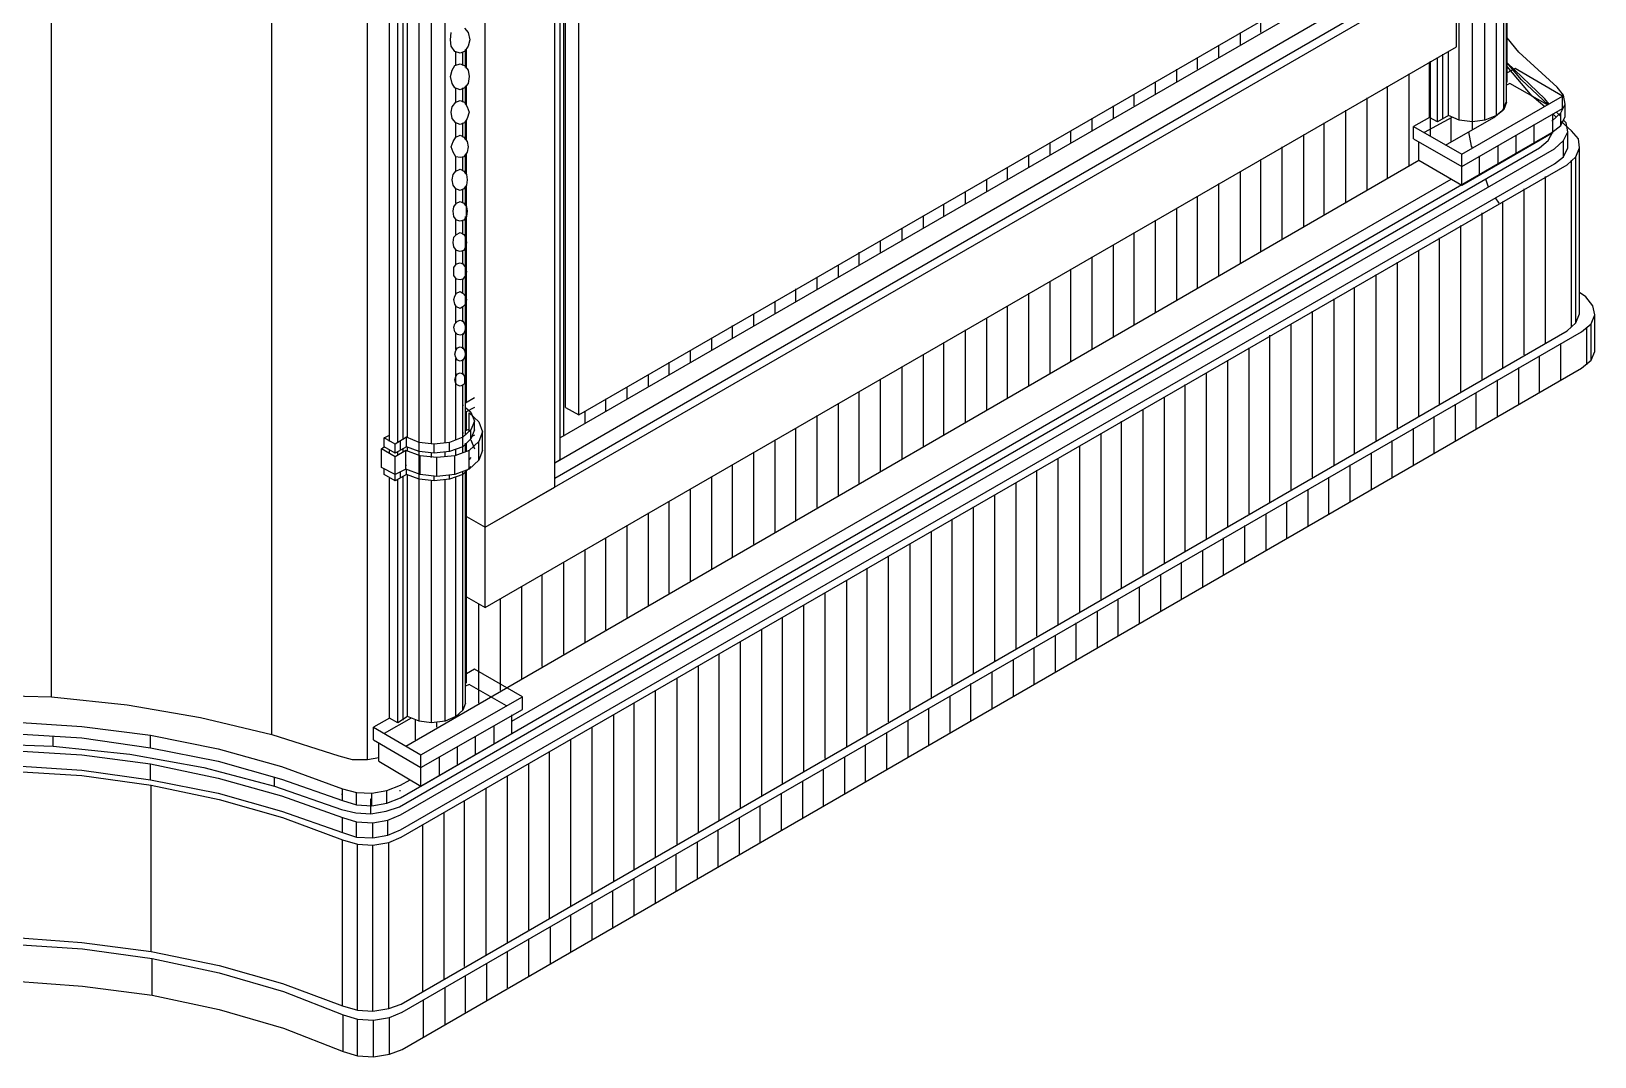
# Model space of a CAD drawing. Header units: inches. Extents: x 0.3 to 16.2, y 0.3 to 11.4.
# Drawn here: x 13.158 to 13.848, y 7.559 to 8.011 of the extents above; entities that cross this region are included whole.
import ezdxf

# ---------------------------------------------------------------- set-up
doc = ezdxf.new("R2010")
doc.units = ezdxf.units.IN
doc.header["$LTSCALE"] = 0.009843
doc.header["$MEASUREMENT"] = 0
doc.layers.add('GEOMETRY', color=7, linetype='Continuous')

msp = doc.modelspace()

# ---------------------------------------------------------------- linework, layer by layer
at = {"layer": 'GEOMETRY'}
for p, q in [((13.7878, 7.97205), (13.7878, 8.53189)), ((13.16693, 7.71772), (13.16693, 8.45079)), ((13.26417, 7.70118), (13.26417, 8.43189)), ((13.3063, 7.69016), (13.3063, 8.42008)), ((13.38898, 7.81024), (13.38898, 8.36417)), ((13.39134, 7.82244), (13.39134, 8.3626)), ((13.39291, 7.83268), (13.39291, 8.36378)), ((13.3937, 7.84528), (13.3937, 8.36142)), ((13.39961, 7.84213), (13.39961, 8.35787)), ((13.35827, 7.79252), (13.35827, 8.28268)), ((13.32913, 7.70709), (13.32913, 8.26693)), ((13.31614, 7.83031), (13.31614, 8.24882)), ((13.31969, 7.82992), (13.31969, 8.24803)), ((13.32205, 7.8311), (13.32205, 8.24921)), ((13.32402, 7.83189), (13.32402, 8.25)), ((13.33465, 7.82953), (13.33465, 8.24764)), ((13.34055, 7.82992), (13.34055, 8.24803)), ((13.80748, 7.97677), (13.80748, 8.08228)), ((13.80866, 7.98031), (13.80866, 8.08228)), ((13.80866, 7.97992), (13.80866, 8.08228)), ((13.80906, 7.98898), (13.80906, 8.08228)), ((13.7937, 7.97126), (13.7937, 8.07795)), ((13.7937, 7.96772), (13.7937, 8.07795)), ((13.79921, 7.97205), (13.79921, 8.07835)), ((13.80433, 7.97402), (13.80433, 8.07953)), ((13.80433, 7.98622), (13.80433, 8.07953)), ((13.35827, 7.79252), (13.78661, 8.03976)), ((13.35827, 7.79252), (13.78661, 8.03976)), ((13.39961, 7.84213), (13.73386, 8.03504)), ((13.78661, 8.00433), (13.78661, 8.03976)), ((13.38898, 7.82087), (13.75236, 8.0311)), ((13.38898, 7.82087), (13.75236, 8.0311)), ((13.73858, 8.03228), (13.39134, 7.83189)), ((13.38898, 7.81417), (13.75236, 8.02402)), ((13.70039, 8.01063), (13.70039, 8.01575)), ((13.34291, 8.00748), (13.34331, 8.01063)), ((13.34331, 8.00472), (13.34291, 8.00748)), ((13.34921, 8.0126), (13.35079, 8.01063)), ((13.35079, 8.01063), (13.35157, 8.00748)), ((13.35157, 8.00748), (13.35079, 8.00472)), ((13.69134, 8.00512), (13.69134, 8.01063)), ((13.81417, 8.00197), (13.80906, 8.00827)), ((13.34488, 8.00236), (13.34331, 8.00472)), ((13.34724, 8.00157), (13.34488, 8.00236)), ((13.34528, 7.99606), (13.34528, 8.00236)), ((13.34528, 7.99606), (13.34528, 8.00236)), ((13.34921, 8.00236), (13.34724, 8.00157)), ((13.34843, 7.99606), (13.34843, 8.00197)), ((13.35079, 8.00472), (13.34921, 8.00236)), ((13.34961, 7.99528), (13.34961, 8.00315)), ((13.35, 7.99488), (13.35, 8.00354)), ((13.35827, 7.75709), (13.78661, 8.00433)), ((13.67244, 7.99449), (13.67244, 7.99961)), ((13.68189, 7.99961), (13.68189, 8.00512)), ((13.77835, 7.97126), (13.77835, 7.99961)), ((13.78071, 7.97244), (13.78071, 8.00118)), ((13.78307, 7.97402), (13.78307, 8.00236)), ((13.8311, 7.98661), (13.81417, 8.00197)), ((13.34291, 7.99134), (13.3437, 7.99409)), ((13.3437, 7.99409), (13.34488, 7.99606)), ((13.34488, 7.99606), (13.34724, 7.99685)), ((13.34724, 7.99685), (13.34921, 7.99606)), ((13.34921, 7.99606), (13.35079, 7.99409)), ((13.35079, 7.99409), (13.35118, 7.99134)), ((13.66339, 7.98898), (13.66339, 7.99449)), ((13.76575, 7.95157), (13.76575, 7.99252)), ((13.7748, 7.97323), (13.7748, 7.99764)), ((13.7752, 7.96496), (13.7752, 7.99803)), ((13.82559, 7.9815), (13.80906, 7.99724)), ((13.81535, 7.98976), (13.80906, 7.99724)), ((13.82008, 7.98268), (13.80906, 7.99567)), ((13.8126, 7.99488), (13.80906, 7.99291)), ((13.83346, 7.98268), (13.8126, 7.99488)), ((13.3437, 7.98819), (13.34291, 7.99134)), ((13.34488, 7.98622), (13.3437, 7.98819)), ((13.34724, 7.98543), (13.34488, 7.98622)), ((13.34528, 7.97992), (13.34528, 7.98622)), ((13.34528, 7.97992), (13.34528, 7.98622)), ((13.34921, 7.98622), (13.34724, 7.98543)), ((13.34843, 7.97992), (13.34843, 7.98622)), ((13.35079, 7.98819), (13.34921, 7.98622)), ((13.34961, 7.97913), (13.34961, 7.98701)), ((13.35, 7.97874), (13.35, 7.9874)), ((13.35118, 7.99134), (13.35079, 7.98819)), ((13.65394, 7.98346), (13.65394, 7.98898)), ((13.7563, 7.94646), (13.7563, 7.98701)), ((13.80906, 7.98898), (13.80866, 7.98858)), ((13.81024, 7.98819), (13.80866, 7.9874)), ((13.82677, 7.97874), (13.81024, 7.98819)), ((13.82717, 7.97874), (13.81535, 7.98976)), ((13.83386, 7.98307), (13.8311, 7.98661)), ((13.3437, 7.97795), (13.34528, 7.97992)), ((13.34528, 7.97992), (13.34724, 7.98071)), ((13.34724, 7.98071), (13.34921, 7.97992)), ((13.34921, 7.97992), (13.35039, 7.97795)), ((13.63543, 7.97283), (13.63543, 7.97835)), ((13.64449, 7.97835), (13.64449, 7.98346)), ((13.74724, 7.94094), (13.74724, 7.98189)), ((13.78898, 7.95709), (13.83346, 7.98268)), ((13.78898, 7.95709), (13.83346, 7.98268)), ((13.80709, 7.97638), (13.80866, 7.98031)), ((13.80866, 7.97992), (13.80748, 7.97677)), ((13.82559, 7.97795), (13.82008, 7.98268)), ((13.82756, 7.97913), (13.82559, 7.9815)), ((13.83268, 7.9752), (13.83465, 7.97913)), ((13.83268, 7.9752), (13.83465, 7.97913)), ((13.83346, 7.97717), (13.83346, 7.98268)), ((13.83465, 7.97913), (13.83386, 7.98307)), ((13.83465, 7.97362), (13.83465, 7.97913)), ((13.34331, 7.97559), (13.3437, 7.97795)), ((13.3437, 7.97283), (13.34331, 7.97559)), ((13.34528, 7.97087), (13.3437, 7.97283)), ((13.35039, 7.97283), (13.34921, 7.97087)), ((13.34961, 7.96339), (13.34961, 7.97165)), ((13.35, 7.96299), (13.35, 7.97205)), ((13.35039, 7.97795), (13.35118, 7.97559)), ((13.35118, 7.97559), (13.35039, 7.97283)), ((13.62598, 7.96732), (13.62598, 7.97283)), ((13.7378, 7.93543), (13.7378, 7.97638)), ((13.7748, 7.97323), (13.76772, 7.96929)), ((13.78465, 7.97323), (13.77244, 7.96654)), ((13.77835, 7.97126), (13.7748, 7.97323)), ((13.78307, 7.97402), (13.77835, 7.97126)), ((13.78189, 7.96102), (13.80315, 7.97323)), ((13.7878, 7.97205), (13.78307, 7.97402)), ((13.78425, 7.9626), (13.78425, 7.97323)), ((13.7937, 7.97126), (13.7878, 7.97205)), ((13.78898, 7.95157), (13.83346, 7.97717)), ((13.79921, 7.97205), (13.7937, 7.97126)), ((13.80433, 7.97402), (13.79921, 7.97205)), ((13.80315, 7.97323), (13.80709, 7.97638)), ((13.80748, 7.97677), (13.80433, 7.97402)), ((13.82874, 7.97165), (13.83268, 7.9752)), ((13.82874, 7.97165), (13.83268, 7.9752)), ((13.82913, 7.97362), (13.82913, 7.9748)), ((13.83071, 7.97323), (13.82913, 7.9748)), ((13.82913, 7.96654), (13.82913, 7.9748)), ((13.82913, 7.97323), (13.82913, 7.97362)), ((13.82913, 7.97323), (13.82913, 7.97362)), ((13.82913, 7.96693), (13.82913, 7.97362)), ((13.83189, 7.97441), (13.83071, 7.97559)), ((13.83268, 7.97362), (13.83189, 7.97441)), ((13.83268, 7.96969), (13.83268, 7.9752)), ((13.83268, 7.96969), (13.83465, 7.97362)), ((13.8374, 7.96732), (13.83268, 7.97165)), ((13.83504, 7.97087), (13.83386, 7.97205)), ((13.32087, 7.67323), (13.82874, 7.96654)), ((13.34409, 7.9626), (13.34528, 7.96457)), ((13.34724, 7.97008), (13.34528, 7.97087)), ((13.34528, 7.96457), (13.34528, 7.97087)), ((13.34528, 7.96457), (13.34528, 7.97087)), ((13.34528, 7.96457), (13.34724, 7.96535)), ((13.34921, 7.97087), (13.34724, 7.97008)), ((13.34724, 7.96535), (13.34882, 7.96457)), ((13.34843, 7.96457), (13.34843, 7.97087)), ((13.34882, 7.96457), (13.35039, 7.9626)), ((13.61654, 7.9622), (13.61654, 7.96732)), ((13.71929, 7.9248), (13.71929, 7.96575)), ((13.72835, 7.93031), (13.72835, 7.97087)), ((13.76772, 7.96929), (13.78898, 7.95709)), ((13.76772, 7.96929), (13.78898, 7.95709)), ((13.76772, 7.96378), (13.76772, 7.96929)), ((13.78898, 7.94331), (13.82913, 7.96654)), ((13.79331, 7.96063), (13.79213, 7.96693)), ((13.81299, 7.95709), (13.81299, 7.96535)), ((13.82087, 7.96181), (13.82087, 7.97008)), ((13.82717, 7.96299), (13.82913, 7.96693)), ((13.82874, 7.96654), (13.83268, 7.96969)), ((13.83386, 7.96299), (13.83583, 7.96693)), ((13.83386, 7.96299), (13.83583, 7.96693)), ((13.83583, 7.96693), (13.83504, 7.97087)), ((13.83583, 7.95984), (13.83583, 7.96693)), ((13.84055, 7.96378), (13.8374, 7.96732)), ((13.32047, 7.66929), (13.82323, 7.95984)), ((13.32087, 7.66575), (13.82992, 7.95945)), ((13.32087, 7.66575), (13.82992, 7.95945)), ((13.34331, 7.96024), (13.34409, 7.9626)), ((13.34409, 7.95787), (13.34331, 7.96024)), ((13.34528, 7.95591), (13.34409, 7.95787)), ((13.35039, 7.95787), (13.34882, 7.95591)), ((13.35039, 7.9626), (13.35079, 7.96024)), ((13.35079, 7.96024), (13.35039, 7.95787)), ((13.60748, 7.95669), (13.60748, 7.9622)), ((13.70984, 7.91929), (13.70984, 7.96024)), ((13.76772, 7.96378), (13.78898, 7.95157)), ((13.77008, 7.95433), (13.77008, 7.9626)), ((13.7937, 7.95984), (13.79331, 7.96063)), ((13.80512, 7.95276), (13.80512, 7.96063)), ((13.82323, 7.95984), (13.82717, 7.96299)), ((13.82992, 7.95945), (13.83386, 7.96299)), ((13.82992, 7.95945), (13.83386, 7.96299)), ((13.83386, 7.95591), (13.83386, 7.96299)), ((13.83386, 7.95591), (13.83583, 7.95984)), ((13.83937, 7.95591), (13.84094, 7.95984)), ((13.83937, 7.95591), (13.84094, 7.95984)), ((13.84094, 7.95984), (13.84055, 7.96378)), ((13.84094, 7.88661), (13.84094, 7.95984)), ((13.32087, 7.65906), (13.82992, 7.95276)), ((13.32126, 7.65591), (13.83543, 7.95236)), ((13.32126, 7.65591), (13.83543, 7.95236)), ((13.32323, 7.69606), (13.77008, 7.95433)), ((13.34724, 7.95551), (13.34528, 7.95591)), ((13.34528, 7.94961), (13.34528, 7.95591)), ((13.34528, 7.94961), (13.34528, 7.95591)), ((13.34882, 7.95591), (13.34724, 7.95551)), ((13.34843, 7.95), (13.34843, 7.95591)), ((13.34961, 7.94843), (13.34961, 7.95709)), ((13.35, 7.94803), (13.35, 7.95748)), ((13.58858, 7.94567), (13.58858, 7.95118)), ((13.59803, 7.95118), (13.59803, 7.95669)), ((13.70039, 7.91417), (13.70039, 7.95472)), ((13.77008, 7.95433), (13.78898, 7.94331)), ((13.78898, 7.95157), (13.78898, 7.95709)), ((13.78898, 7.94331), (13.78898, 7.95433)), ((13.79685, 7.94803), (13.79685, 7.9563)), ((13.82992, 7.95276), (13.83386, 7.95591)), ((13.83543, 7.95236), (13.83937, 7.95591)), ((13.83543, 7.95236), (13.83937, 7.95591)), ((13.8374, 7.88071), (13.8374, 7.95433)), ((13.83937, 7.88268), (13.83937, 7.95591)), ((13.3437, 7.94567), (13.34409, 7.94803)), ((13.34409, 7.94331), (13.3437, 7.94567)), ((13.34409, 7.94803), (13.34528, 7.94961)), ((13.34528, 7.94961), (13.34724, 7.95039)), ((13.34724, 7.95039), (13.34882, 7.94961)), ((13.34882, 7.94961), (13.35, 7.94803)), ((13.35, 7.94803), (13.35039, 7.94567)), ((13.35039, 7.94567), (13.35, 7.94331)), ((13.37008, 7.70709), (13.78425, 7.94606)), ((13.37008, 7.70709), (13.78425, 7.94606)), ((13.57953, 7.94055), (13.57953, 7.94606)), ((13.68189, 7.90315), (13.68189, 7.94409)), ((13.69134, 7.90866), (13.69134, 7.94921)), ((13.80079, 7.94252), (13.79961, 7.94606)), ((13.82598, 7.87362), (13.82598, 7.94724)), ((13.34528, 7.94173), (13.34409, 7.94331)), ((13.34724, 7.94094), (13.34528, 7.94173)), ((13.34528, 7.93543), (13.34528, 7.94173)), ((13.34528, 7.93543), (13.34528, 7.94173)), ((13.34882, 7.94173), (13.34724, 7.94094)), ((13.34843, 7.93543), (13.34843, 7.94173)), ((13.35, 7.94331), (13.34882, 7.94173)), ((13.34961, 7.93425), (13.34961, 7.94291)), ((13.35, 7.84764), (13.35, 7.94331)), ((13.57008, 7.93504), (13.57008, 7.94055)), ((13.67244, 7.89803), (13.67244, 7.93858)), ((13.80551, 7.93543), (13.80394, 7.9378)), ((13.81654, 7.8685), (13.81654, 7.94173)), ((13.34409, 7.93189), (13.34449, 7.93386)), ((13.34449, 7.92953), (13.34409, 7.93189)), ((13.34449, 7.93386), (13.34567, 7.93543)), ((13.34567, 7.93543), (13.34724, 7.93622)), ((13.34724, 7.93622), (13.34882, 7.93543)), ((13.34882, 7.93543), (13.35, 7.93386)), ((13.35, 7.93386), (13.35039, 7.93189)), ((13.35039, 7.93189), (13.35, 7.92953)), ((13.56063, 7.92953), (13.56063, 7.93504)), ((13.66339, 7.89252), (13.66339, 7.93307)), ((13.79803, 7.85748), (13.79803, 7.9311)), ((13.80709, 7.86299), (13.80709, 7.93622)), ((13.34567, 7.92795), (13.34449, 7.92953)), ((13.34528, 7.92165), (13.34528, 7.92835)), ((13.34528, 7.92165), (13.34528, 7.92835)), ((13.34724, 7.92756), (13.34567, 7.92795)), ((13.34882, 7.92795), (13.34724, 7.92756)), ((13.34843, 7.92165), (13.34843, 7.92795)), ((13.35, 7.92953), (13.34882, 7.92795)), ((13.34961, 7.83346), (13.34961, 7.92953)), ((13.54213, 7.9189), (13.54213, 7.92441)), ((13.55157, 7.92441), (13.55157, 7.92992)), ((13.65394, 7.88701), (13.65394, 7.92795)), ((13.78858, 7.85236), (13.78858, 7.92559)), ((13.34409, 7.91811), (13.34449, 7.92047)), ((13.34449, 7.91614), (13.34409, 7.91811)), ((13.34449, 7.92047), (13.34567, 7.92165)), ((13.34567, 7.92165), (13.34724, 7.92244)), ((13.34724, 7.92244), (13.34882, 7.92165)), ((13.34882, 7.92165), (13.34961, 7.92047)), ((13.34961, 7.92047), (13.35, 7.91811)), ((13.35, 7.91811), (13.34961, 7.91614)), ((13.53268, 7.91339), (13.53268, 7.9189)), ((13.63543, 7.87638), (13.63543, 7.91693)), ((13.64449, 7.88189), (13.64449, 7.92244)), ((13.77913, 7.84685), (13.77913, 7.92008)), ((13.34567, 7.91457), (13.34449, 7.91614)), ((13.34528, 7.90827), (13.34528, 7.91496)), ((13.34528, 7.90827), (13.34528, 7.91496)), ((13.34724, 7.91417), (13.34567, 7.91457)), ((13.34882, 7.91457), (13.34724, 7.91417)), ((13.34843, 7.90866), (13.34843, 7.91457)), ((13.34961, 7.91614), (13.34882, 7.91457)), ((13.52323, 7.90827), (13.52323, 7.91378)), ((13.62598, 7.87087), (13.62598, 7.91181)), ((13.76063, 7.83622), (13.76063, 7.90945)), ((13.77008, 7.84134), (13.77008, 7.91457)), ((13.34449, 7.90709), (13.34567, 7.90866)), ((13.34449, 7.90512), (13.34449, 7.90709)), ((13.34449, 7.90354), (13.34449, 7.90512)), ((13.34567, 7.90197), (13.34449, 7.90354)), ((13.34567, 7.90866), (13.34724, 7.90906)), ((13.34724, 7.90906), (13.34843, 7.90866)), ((13.34843, 7.90866), (13.34961, 7.90709)), ((13.34961, 7.90354), (13.34843, 7.90197)), ((13.34961, 7.90709), (13.35, 7.90512)), ((13.35, 7.90512), (13.34961, 7.90354)), ((13.50472, 7.89724), (13.50472, 7.90276)), ((13.51417, 7.90276), (13.51417, 7.90827)), ((13.61654, 7.86575), (13.61654, 7.9063)), ((13.75118, 7.83071), (13.75118, 7.90394)), ((13.34488, 7.89449), (13.34567, 7.89567)), ((13.34528, 7.89528), (13.34528, 7.90236)), ((13.34528, 7.89528), (13.34528, 7.90236)), ((13.34724, 7.90157), (13.34567, 7.90197)), ((13.34567, 7.89567), (13.34724, 7.89646)), ((13.34843, 7.90197), (13.34724, 7.90157)), ((13.34724, 7.89646), (13.34843, 7.89567)), ((13.34843, 7.89567), (13.34843, 7.90197)), ((13.34843, 7.89567), (13.34961, 7.89449)), ((13.49528, 7.89213), (13.49528, 7.89764)), ((13.59803, 7.85472), (13.59803, 7.89567)), ((13.60748, 7.86024), (13.60748, 7.90079)), ((13.74173, 7.8252), (13.74173, 7.89843)), ((13.8437, 7.89409), (13.84094, 7.89606)), ((13.34449, 7.89291), (13.34488, 7.89449)), ((13.34488, 7.89094), (13.34449, 7.89291)), ((13.34567, 7.88976), (13.34488, 7.89094)), ((13.34528, 7.88268), (13.34528, 7.89016)), ((13.34528, 7.88268), (13.34528, 7.89016)), ((13.34724, 7.88898), (13.34567, 7.88976)), ((13.34843, 7.88976), (13.34724, 7.88898)), ((13.34961, 7.89094), (13.34843, 7.88976)), ((13.34843, 7.88307), (13.34843, 7.88976)), ((13.34961, 7.89449), (13.35, 7.89291)), ((13.35, 7.89291), (13.34961, 7.89094)), ((13.48622, 7.88661), (13.48622, 7.89213)), ((13.58858, 7.84961), (13.58858, 7.89016)), ((13.73268, 7.81969), (13.73268, 7.89331)), ((13.84685, 7.89016), (13.8437, 7.89409)), ((13.84764, 7.88622), (13.84685, 7.89016)), ((13.34449, 7.88071), (13.34488, 7.88228)), ((13.34488, 7.88228), (13.34606, 7.88346)), ((13.34606, 7.88346), (13.34724, 7.88386)), ((13.34724, 7.88386), (13.34843, 7.88346)), ((13.34843, 7.88346), (13.34921, 7.88228)), ((13.34921, 7.88228), (13.34961, 7.88071)), ((13.47677, 7.8811), (13.47677, 7.88661)), ((13.57953, 7.84409), (13.57953, 7.88465)), ((13.71378, 7.80906), (13.71378, 7.88228)), ((13.72323, 7.81457), (13.72323, 7.8878)), ((13.83543, 7.87913), (13.83937, 7.88268)), ((13.83937, 7.88268), (13.84094, 7.88661)), ((13.84173, 7.87874), (13.84606, 7.88228)), ((13.84173, 7.87874), (13.84606, 7.88228)), ((13.84606, 7.88228), (13.84764, 7.88622)), ((13.84606, 7.88228), (13.84764, 7.88622)), ((13.84606, 7.86614), (13.84606, 7.88228)), ((13.84764, 7.87008), (13.84764, 7.88622)), ((13.32126, 7.58228), (13.83543, 7.87913)), ((13.32165, 7.57874), (13.84173, 7.87874)), ((13.32165, 7.57874), (13.84173, 7.87874)), ((13.34488, 7.87874), (13.34449, 7.88071)), ((13.34606, 7.87756), (13.34488, 7.87874)), ((13.34528, 7.87087), (13.34528, 7.87835)), ((13.34528, 7.87087), (13.34528, 7.87835)), ((13.34724, 7.87717), (13.34606, 7.87756)), ((13.34843, 7.87756), (13.34724, 7.87717)), ((13.34921, 7.87874), (13.34843, 7.87756)), ((13.34843, 7.87126), (13.34843, 7.87795)), ((13.34961, 7.88071), (13.34921, 7.87874)), ((13.45827, 7.87047), (13.45827, 7.87598)), ((13.46732, 7.87598), (13.46732, 7.8815)), ((13.57008, 7.83858), (13.57008, 7.87953)), ((13.70433, 7.80354), (13.70433, 7.87717)), ((13.84409, 7.86417), (13.84409, 7.88071)), ((13.34488, 7.8689), (13.34528, 7.87047)), ((13.34528, 7.86732), (13.34488, 7.8689)), ((13.34528, 7.87047), (13.34606, 7.87165)), ((13.34606, 7.87165), (13.34724, 7.87205)), ((13.34724, 7.87205), (13.34843, 7.87165)), ((13.34843, 7.87165), (13.34921, 7.87047)), ((13.34921, 7.87047), (13.34961, 7.8689)), ((13.34961, 7.8689), (13.34921, 7.86732)), ((13.44882, 7.86496), (13.44882, 7.87047)), ((13.55157, 7.82795), (13.55157, 7.8685)), ((13.56063, 7.83346), (13.56063, 7.87402)), ((13.69528, 7.79843), (13.69528, 7.87165)), ((13.82323, 7.85197), (13.82323, 7.86811)), ((13.83268, 7.85709), (13.83268, 7.87362)), ((13.84606, 7.86614), (13.84764, 7.87008)), ((13.32165, 7.5622), (13.84173, 7.8626)), ((13.34606, 7.86614), (13.34528, 7.86732)), ((13.34528, 7.8311), (13.34528, 7.86693)), ((13.34528, 7.8311), (13.34528, 7.86693)), ((13.34724, 7.86575), (13.34606, 7.86614)), ((13.34843, 7.86614), (13.34724, 7.86575)), ((13.34921, 7.86732), (13.34843, 7.86614)), ((13.34843, 7.85984), (13.34843, 7.86654)), ((13.43937, 7.85984), (13.43937, 7.86535)), ((13.54213, 7.82244), (13.54213, 7.86339)), ((13.68583, 7.79291), (13.68583, 7.86614)), ((13.81417, 7.84646), (13.81417, 7.86299)), ((13.84173, 7.8626), (13.84606, 7.86614)), ((13.34488, 7.85748), (13.34528, 7.85906)), ((13.34528, 7.85591), (13.34488, 7.85748)), ((13.34528, 7.85906), (13.34606, 7.86024)), ((13.34606, 7.85512), (13.34528, 7.85591)), ((13.34606, 7.86024), (13.34724, 7.86063)), ((13.34724, 7.85472), (13.34606, 7.85512)), ((13.34724, 7.86063), (13.34843, 7.86024)), ((13.34843, 7.85512), (13.34724, 7.85472)), ((13.34843, 7.86024), (13.34921, 7.85906)), ((13.34921, 7.85591), (13.34843, 7.85512)), ((13.34843, 7.82559), (13.34843, 7.85551)), ((13.34921, 7.85906), (13.34921, 7.85748)), ((13.34921, 7.85748), (13.34921, 7.85591)), ((13.42087, 7.84882), (13.42087, 7.85433)), ((13.43031, 7.85433), (13.43031, 7.85984)), ((13.53268, 7.81732), (13.53268, 7.85787)), ((13.66693, 7.78189), (13.66693, 7.85551)), ((13.67638, 7.7874), (13.67638, 7.86063)), ((13.80472, 7.84134), (13.80472, 7.85748)), ((13.35354, 7.84961), (13.34961, 7.84724)), ((13.35354, 7.84961), (13.34961, 7.84724)), ((13.41142, 7.8437), (13.41142, 7.84921)), ((13.52323, 7.81181), (13.52323, 7.85236)), ((13.65787, 7.77677), (13.65787, 7.85)), ((13.79528, 7.83583), (13.79528, 7.85197)), ((13.34843, 7.84646), (13.34843, 7.84646)), ((13.34843, 7.84646), (13.34843, 7.84646)), ((13.34843, 7.84646), (13.34843, 7.84606)), ((13.34843, 7.84252), (13.34843, 7.84646)), ((13.34843, 7.84252), (13.34843, 7.84252)), ((13.35354, 7.84528), (13.34961, 7.84331)), ((13.34961, 7.84528), (13.35197, 7.84331)), ((13.35, 7.83543), (13.35, 7.84331)), ((13.35118, 7.84291), (13.35551, 7.83898)), ((13.35118, 7.83465), (13.35118, 7.84291)), ((13.35197, 7.84331), (13.35354, 7.83937)), ((13.3937, 7.84528), (13.39961, 7.84213)), ((13.40236, 7.83819), (13.40236, 7.8437)), ((13.50472, 7.80118), (13.50472, 7.84173)), ((13.51417, 7.8063), (13.51417, 7.84724)), ((13.64843, 7.77126), (13.64843, 7.84449)), ((13.77677, 7.8252), (13.77677, 7.84134)), ((13.78622, 7.83031), (13.78622, 7.84685)), ((13.35197, 7.83543), (13.34843, 7.83228)), ((13.35197, 7.83543), (13.34843, 7.83228)), ((13.34843, 7.83425), (13.34843, 7.83425)), ((13.34843, 7.83425), (13.34843, 7.83425)), ((13.34843, 7.83425), (13.34843, 7.83386)), ((13.34843, 7.83031), (13.34843, 7.83425)), ((13.35118, 7.83583), (13.34961, 7.83504)), ((13.35118, 7.83583), (13.34961, 7.83504)), ((13.35354, 7.83937), (13.35197, 7.83543)), ((13.35354, 7.83937), (13.35197, 7.83543)), ((13.35354, 7.83543), (13.35197, 7.8315)), ((13.35197, 7.8315), (13.35197, 7.83543)), ((13.35354, 7.83543), (13.35354, 7.83937)), ((13.35551, 7.83898), (13.35709, 7.83465)), ((13.35709, 7.83465), (13.35551, 7.83031)), ((13.35709, 7.83465), (13.35551, 7.83031)), ((13.35709, 7.82638), (13.35709, 7.83465)), ((13.49528, 7.79567), (13.49528, 7.83622)), ((13.62992, 7.76063), (13.62992, 7.83386)), ((13.63898, 7.76575), (13.63898, 7.83937)), ((13.76772, 7.81969), (13.76772, 7.83622)), ((13.3126, 7.82717), (13.31378, 7.82795)), ((13.3185, 7.82362), (13.3126, 7.82717)), ((13.3185, 7.82362), (13.3126, 7.82717)), ((13.3126, 7.8189), (13.3126, 7.82717)), ((13.31378, 7.83189), (13.31614, 7.83307)), ((13.3185, 7.82913), (13.31378, 7.83189)), ((13.3185, 7.82913), (13.31378, 7.83189)), ((13.31378, 7.82795), (13.31378, 7.83189)), ((13.3185, 7.8252), (13.31378, 7.82795)), ((13.32362, 7.83228), (13.3185, 7.82913)), ((13.32362, 7.83228), (13.3185, 7.82913)), ((13.3185, 7.8252), (13.3185, 7.82913)), ((13.32362, 7.82795), (13.3185, 7.8252)), ((13.32087, 7.82677), (13.32087, 7.83071)), ((13.32205, 7.82559), (13.32205, 7.82717)), ((13.32913, 7.82992), (13.32362, 7.83228)), ((13.32362, 7.82795), (13.32362, 7.83228)), ((13.32913, 7.82992), (13.32362, 7.83228)), ((13.32913, 7.82598), (13.32362, 7.82795)), ((13.32402, 7.82598), (13.32402, 7.82795)), ((13.33583, 7.82913), (13.32913, 7.82992)), ((13.32913, 7.82598), (13.32913, 7.82992)), ((13.33583, 7.82913), (13.32913, 7.82992)), ((13.34252, 7.82992), (13.33583, 7.82913)), ((13.34252, 7.82992), (13.33583, 7.82913)), ((13.33583, 7.8252), (13.33583, 7.82913)), ((13.34843, 7.83228), (13.34252, 7.82992)), ((13.34843, 7.83228), (13.34252, 7.82992)), ((13.34252, 7.82598), (13.34252, 7.82992)), ((13.34843, 7.82795), (13.34252, 7.82598)), ((13.34528, 7.82402), (13.34528, 7.82717)), ((13.34528, 7.82402), (13.34528, 7.82717)), ((13.34843, 7.82795), (13.34843, 7.83228)), ((13.35197, 7.8315), (13.34843, 7.82795)), ((13.34961, 7.82598), (13.34961, 7.82953)), ((13.35, 7.82598), (13.35, 7.82953)), ((13.35551, 7.83031), (13.35118, 7.82638)), ((13.35551, 7.83031), (13.35118, 7.82638)), ((13.35354, 7.83307), (13.35197, 7.83228)), ((13.35197, 7.8311), (13.35197, 7.8311)), ((13.35197, 7.8311), (13.35354, 7.82717)), ((13.35551, 7.82205), (13.35551, 7.83031)), ((13.48622, 7.79016), (13.48622, 7.8311)), ((13.62047, 7.75512), (13.62047, 7.82835)), ((13.75827, 7.81457), (13.75827, 7.83071)), ((13.31614, 7.8252), (13.31614, 7.82638)), ((13.32323, 7.82638), (13.3185, 7.82362)), ((13.32323, 7.82638), (13.3185, 7.82362)), ((13.3185, 7.81575), (13.3185, 7.82362)), ((13.31969, 7.82441), (13.31969, 7.82559)), ((13.32953, 7.82402), (13.32323, 7.82638)), ((13.32323, 7.81811), (13.32323, 7.82638)), ((13.32953, 7.82402), (13.32323, 7.82638)), ((13.32362, 7.82008), (13.32323, 7.81969)), ((13.32362, 7.82008), (13.32323, 7.81969)), ((13.33583, 7.8252), (13.32913, 7.82598)), ((13.33701, 7.82323), (13.32953, 7.82402)), ((13.32953, 7.81575), (13.32953, 7.82402)), ((13.33701, 7.82323), (13.32953, 7.82402)), ((13.33465, 7.82323), (13.33465, 7.8252)), ((13.34252, 7.82598), (13.33583, 7.8252)), ((13.34488, 7.82402), (13.33701, 7.82323)), ((13.34488, 7.82402), (13.33701, 7.82323)), ((13.33701, 7.81496), (13.33701, 7.82323)), ((13.34055, 7.82362), (13.34055, 7.82559)), ((13.35118, 7.82638), (13.34488, 7.82402)), ((13.35118, 7.82638), (13.34488, 7.82402)), ((13.34488, 7.81575), (13.34488, 7.82402)), ((13.35118, 7.81811), (13.35118, 7.82638)), ((13.35197, 7.82323), (13.35118, 7.82244)), ((13.35197, 7.82323), (13.35118, 7.82244)), ((13.35551, 7.82205), (13.35118, 7.81811)), ((13.35709, 7.82638), (13.35551, 7.82205)), ((13.38898, 7.82087), (13.39134, 7.82244)), ((13.46732, 7.77953), (13.46732, 7.82008)), ((13.47677, 7.78504), (13.47677, 7.82559)), ((13.61102, 7.74961), (13.61102, 7.82283)), ((13.73976, 7.80354), (13.73976, 7.82008)), ((13.74921, 7.80906), (13.74921, 7.8252)), ((13.3185, 7.81575), (13.3126, 7.8189)), ((13.31378, 7.81575), (13.31378, 7.81811)), ((13.3185, 7.81299), (13.31378, 7.81575)), ((13.31614, 7.70827), (13.31614, 7.81417)), ((13.32323, 7.81811), (13.3185, 7.81575)), ((13.3185, 7.81299), (13.3185, 7.81693)), ((13.32362, 7.81575), (13.3185, 7.81299)), ((13.31969, 7.7063), (13.31969, 7.81339)), ((13.32087, 7.81457), (13.32087, 7.81693)), ((13.32205, 7.70748), (13.32205, 7.81496)), ((13.32953, 7.81575), (13.32323, 7.81811)), ((13.32362, 7.81575), (13.32362, 7.81811)), ((13.32913, 7.81378), (13.32362, 7.81575)), ((13.32402, 7.70906), (13.32402, 7.81575)), ((13.32953, 7.81772), (13.32913, 7.81772)), ((13.32913, 7.81378), (13.32913, 7.81772)), ((13.32953, 7.81772), (13.32913, 7.81772)), ((13.33583, 7.81299), (13.32913, 7.81378)), ((13.33701, 7.81496), (13.32953, 7.81575)), ((13.33465, 7.7063), (13.33465, 7.81299)), ((13.33583, 7.81299), (13.33583, 7.81496)), ((13.34252, 7.81378), (13.33583, 7.81299)), ((13.34488, 7.81575), (13.33701, 7.81496)), ((13.34055, 7.70709), (13.34055, 7.81339)), ((13.34843, 7.81575), (13.34252, 7.81378)), ((13.34252, 7.81378), (13.34252, 7.81575)), ((13.35118, 7.81811), (13.34488, 7.81575)), ((13.34528, 7.70906), (13.34528, 7.81496)), ((13.34528, 7.72126), (13.34528, 7.81496)), ((13.35197, 7.81929), (13.34843, 7.81575)), ((13.34843, 7.71181), (13.34843, 7.81732)), ((13.34843, 7.81575), (13.34843, 7.81732)), ((13.34961, 7.71496), (13.34961, 7.81732)), ((13.35, 7.72402), (13.35, 7.81732)), ((13.45827, 7.77402), (13.45827, 7.81496)), ((13.60157, 7.74449), (13.60157, 7.81772)), ((13.73031, 7.79843), (13.73031, 7.81457)), ((13.35827, 7.79252), (13.38898, 7.81024)), ((13.44882, 7.7689), (13.44882, 7.80945)), ((13.58307, 7.73346), (13.58307, 7.80669)), ((13.59252, 7.73898), (13.59252, 7.8122)), ((13.72126, 7.79291), (13.72126, 7.80906)), ((13.43937, 7.76339), (13.43937, 7.80394)), ((13.57362, 7.72795), (13.57362, 7.80157)), ((13.71181, 7.7874), (13.71181, 7.80394)), ((13.35, 7.79724), (13.35827, 7.79252)), ((13.35, 7.79724), (13.35827, 7.79252)), ((13.35, 7.79724), (13.35827, 7.79252)), ((13.35827, 7.75709), (13.35827, 7.79252)), ((13.42087, 7.75276), (13.42087, 7.79331)), ((13.43031, 7.75787), (13.43031, 7.79882)), ((13.56417, 7.72283), (13.56417, 7.79606)), ((13.69331, 7.77677), (13.69331, 7.79331)), ((13.70276, 7.78228), (13.70276, 7.79843)), ((13.41142, 7.74724), (13.41142, 7.7878)), ((13.54567, 7.71181), (13.54567, 7.78543)), ((13.55512, 7.71732), (13.55512, 7.79055)), ((13.68386, 7.77165), (13.68386, 7.7878)), ((13.40236, 7.74173), (13.40236, 7.78268)), ((13.53622, 7.70669), (13.53622, 7.77992)), ((13.6748, 7.76614), (13.6748, 7.78228)), ((13.38346, 7.7311), (13.38346, 7.77165)), ((13.39291, 7.73661), (13.39291, 7.77717)), ((13.52677, 7.70118), (13.52677, 7.77441)), ((13.6563, 7.75551), (13.6563, 7.77165)), ((13.66535, 7.76063), (13.66535, 7.77717)), ((13.37441, 7.72559), (13.37441, 7.76654)), ((13.51772, 7.69567), (13.51772, 7.7689)), ((13.64685, 7.75), (13.64685, 7.76614)), ((13.35, 7.76181), (13.35827, 7.75709)), ((13.35551, 7.71496), (13.35551, 7.75866)), ((13.36496, 7.72047), (13.36496, 7.76102)), ((13.49882, 7.68504), (13.49882, 7.75827)), ((13.50827, 7.69055), (13.50827, 7.76378)), ((13.6374, 7.74449), (13.6374, 7.76102)), ((13.48937, 7.67953), (13.48937, 7.75276)), ((13.62835, 7.73937), (13.62835, 7.75551)), ((13.48031, 7.67402), (13.48031, 7.74764)), ((13.60984, 7.72874), (13.60984, 7.74488)), ((13.6189, 7.73386), (13.6189, 7.75039)), ((13.47087, 7.6689), (13.47087, 7.74213)), ((13.60039, 7.72323), (13.60039, 7.73937)), ((13.45236, 7.65787), (13.45236, 7.7315)), ((13.46142, 7.66339), (13.46142, 7.73661)), ((13.59134, 7.71772), (13.59134, 7.73425)), ((13.35, 7.72402), (13.34961, 7.72362)), ((13.35118, 7.72323), (13.34961, 7.72244)), ((13.35354, 7.72992), (13.35, 7.72795)), ((13.36772, 7.71378), (13.35118, 7.72323)), ((13.3748, 7.71772), (13.35354, 7.72992)), ((13.44291, 7.65276), (13.44291, 7.72598)), ((13.57244, 7.70709), (13.57244, 7.72362)), ((13.58189, 7.7126), (13.58189, 7.72874)), ((13.13346, 7.7185), (13.16693, 7.71772)), ((13.16693, 7.71772), (13.20039, 7.71417)), ((13.32992, 7.69213), (13.3748, 7.71772)), ((13.32992, 7.69213), (13.3748, 7.71772)), ((13.3748, 7.7122), (13.3748, 7.71772)), ((13.43346, 7.64724), (13.43346, 7.72047)), ((13.56339, 7.70197), (13.56339, 7.71811)), ((13.20039, 7.71417), (13.23268, 7.70866)), ((13.32992, 7.68661), (13.3748, 7.7122)), ((13.34843, 7.71181), (13.34528, 7.70906)), ((13.34646, 7.70945), (13.34646, 7.70984)), ((13.34961, 7.71496), (13.34843, 7.71181)), ((13.37008, 7.70157), (13.37008, 7.70984)), ((13.41496, 7.63622), (13.41496, 7.70984)), ((13.42402, 7.64173), (13.42402, 7.71496)), ((13.55394, 7.69646), (13.55394, 7.7126)), ((13.14921, 7.70669), (13.18031, 7.70472)), ((13.14921, 7.70669), (13.18031, 7.70472)), ((13.18031, 7.70472), (13.21063, 7.70079)), ((13.18031, 7.70472), (13.21063, 7.70079)), ((13.23268, 7.70866), (13.26417, 7.70118)), ((13.31614, 7.70827), (13.30906, 7.70433)), ((13.30906, 7.70433), (13.32992, 7.69213)), ((13.30906, 7.70433), (13.32992, 7.69213)), ((13.30906, 7.69882), (13.30906, 7.70433)), ((13.32559, 7.70827), (13.31378, 7.70157)), ((13.31969, 7.7063), (13.31614, 7.70827)), ((13.32402, 7.70906), (13.31969, 7.7063)), ((13.32913, 7.70709), (13.32402, 7.70906)), ((13.32756, 7.69882), (13.32756, 7.70787)), ((13.33465, 7.7063), (13.32913, 7.70709)), ((13.34055, 7.70709), (13.33465, 7.7063)), ((13.33701, 7.70433), (13.33701, 7.70669)), ((13.34528, 7.70906), (13.34055, 7.70709)), ((13.3622, 7.69685), (13.3622, 7.70512)), ((13.40551, 7.6311), (13.40551, 7.70433)), ((13.54488, 7.69094), (13.54488, 7.70748)), ((13.13346, 7.69724), (13.16772, 7.69606)), ((13.14921, 7.70157), (13.18031, 7.69961)), ((13.16772, 7.69606), (13.16772, 7.70039)), ((13.16772, 7.69606), (13.20157, 7.69252)), ((13.18031, 7.69961), (13.21063, 7.69528)), ((13.21063, 7.70079), (13.24055, 7.69488)), ((13.21063, 7.70079), (13.24055, 7.69488)), ((13.21063, 7.69528), (13.21063, 7.70079)), ((13.26417, 7.70118), (13.2937, 7.69173)), ((13.30906, 7.69882), (13.32992, 7.68661)), ((13.31142, 7.68937), (13.31142, 7.69764)), ((13.32992, 7.67835), (13.37008, 7.70157)), ((13.34606, 7.6878), (13.34606, 7.69567)), ((13.35394, 7.69213), (13.35394, 7.70039)), ((13.39606, 7.62559), (13.39606, 7.69882)), ((13.52598, 7.68031), (13.52598, 7.69646)), ((13.53543, 7.68583), (13.53543, 7.70197)), ((13.14921, 7.69409), (13.18031, 7.69213)), ((13.14921, 7.69409), (13.18031, 7.69213)), ((13.18031, 7.69213), (13.21063, 7.68819)), ((13.18031, 7.69213), (13.21063, 7.68819)), ((13.20157, 7.69252), (13.23425, 7.68661)), ((13.21063, 7.69528), (13.24055, 7.68937)), ((13.24055, 7.69488), (13.2685, 7.68701)), ((13.24055, 7.69488), (13.2685, 7.68701)), ((13.24055, 7.68937), (13.2685, 7.6815)), ((13.2937, 7.69173), (13.29961, 7.69016)), ((13.29961, 7.69016), (13.3063, 7.69016)), ((13.3063, 7.69016), (13.31142, 7.69094)), ((13.31142, 7.68937), (13.32992, 7.67835)), ((13.32992, 7.68661), (13.32992, 7.69213)), ((13.32992, 7.67835), (13.32992, 7.68937)), ((13.33819, 7.68307), (13.33819, 7.69134)), ((13.38661, 7.62008), (13.38661, 7.6937)), ((13.51693, 7.6748), (13.51693, 7.69134)), ((13.14921, 7.6874), (13.18031, 7.68543)), ((13.14921, 7.68504), (13.18031, 7.68307)), ((13.14921, 7.68504), (13.18031, 7.68307)), ((13.18031, 7.68543), (13.21063, 7.6811)), ((13.18031, 7.68307), (13.21102, 7.67874)), ((13.18031, 7.68307), (13.21102, 7.67874)), ((13.21063, 7.68819), (13.24055, 7.68189)), ((13.21063, 7.68819), (13.24055, 7.68189)), ((13.21063, 7.6811), (13.21063, 7.68819)), ((13.23425, 7.68661), (13.26535, 7.67835)), ((13.24055, 7.68189), (13.2685, 7.67402)), ((13.24055, 7.68189), (13.2685, 7.67402)), ((13.26535, 7.67835), (13.26535, 7.68228)), ((13.2685, 7.68701), (13.29528, 7.67717)), ((13.2685, 7.68701), (13.29528, 7.67717)), ((13.36811, 7.60945), (13.36811, 7.68268)), ((13.37756, 7.61496), (13.37756, 7.68819)), ((13.50748, 7.66969), (13.50748, 7.68583)), ((13.21063, 7.6811), (13.24055, 7.6752)), ((13.21102, 7.67874), (13.24094, 7.67244)), ((13.21102, 7.67874), (13.24094, 7.67244)), ((13.21102, 7.60551), (13.21102, 7.67874)), ((13.24055, 7.6752), (13.2685, 7.66732)), ((13.26535, 7.67835), (13.29488, 7.66811)), ((13.2685, 7.6815), (13.29528, 7.67205)), ((13.29528, 7.67717), (13.30157, 7.67559)), ((13.29528, 7.67717), (13.30157, 7.67559)), ((13.29528, 7.67205), (13.29528, 7.67717)), ((13.30157, 7.67008), (13.30157, 7.67559)), ((13.30157, 7.67559), (13.30827, 7.6752)), ((13.30157, 7.67559), (13.30827, 7.6752)), ((13.30827, 7.6752), (13.31496, 7.67638)), ((13.30827, 7.6752), (13.31496, 7.67638)), ((13.30827, 7.66969), (13.30827, 7.6752)), ((13.31496, 7.67638), (13.32087, 7.67874)), ((13.31496, 7.67638), (13.32087, 7.67874)), ((13.31496, 7.67087), (13.31496, 7.67638)), ((13.32047, 7.67638), (13.32087, 7.67638)), ((13.32047, 7.67638), (13.32087, 7.67638)), ((13.32087, 7.67874), (13.3252, 7.6811)), ((13.32087, 7.67874), (13.3252, 7.6811)), ((13.35866, 7.60394), (13.35866, 7.67717)), ((13.48898, 7.65906), (13.48898, 7.6752)), ((13.49843, 7.66417), (13.49843, 7.68071)), ((13.24094, 7.67244), (13.2689, 7.66457)), ((13.24094, 7.67244), (13.2689, 7.66457)), ((13.2685, 7.67402), (13.29528, 7.66457)), ((13.2685, 7.67402), (13.29528, 7.66457)), ((13.29488, 7.6748), (13.29528, 7.6748)), ((13.29488, 7.6748), (13.29528, 7.6748)), ((13.29488, 7.66811), (13.30118, 7.66654)), ((13.29528, 7.67205), (13.30157, 7.67008)), ((13.30118, 7.67323), (13.30157, 7.67323)), ((13.30118, 7.67323), (13.30157, 7.67323)), ((13.30157, 7.67008), (13.30827, 7.66969)), ((13.30787, 7.67283), (13.30827, 7.67283)), ((13.30787, 7.67283), (13.30827, 7.67283)), ((13.30787, 7.66614), (13.30787, 7.67283)), ((13.30827, 7.66969), (13.31496, 7.67087)), ((13.31457, 7.67402), (13.31496, 7.67402)), ((13.31457, 7.67402), (13.31496, 7.67402)), ((13.31457, 7.66732), (13.32047, 7.66929)), ((13.31496, 7.67087), (13.32087, 7.67323)), ((13.34921, 7.59882), (13.34921, 7.67205)), ((13.47953, 7.65354), (13.47953, 7.66969)), ((13.2685, 7.66732), (13.29528, 7.65787)), ((13.2689, 7.66457), (13.29528, 7.65472)), ((13.2689, 7.66457), (13.29528, 7.65472)), ((13.29528, 7.66457), (13.30157, 7.6626)), ((13.29528, 7.66457), (13.30157, 7.6626)), ((13.29528, 7.65787), (13.29528, 7.66457)), ((13.30118, 7.66654), (13.30787, 7.66614)), ((13.30157, 7.65591), (13.30157, 7.6626)), ((13.30157, 7.6626), (13.30866, 7.6622)), ((13.30157, 7.6626), (13.30866, 7.6622)), ((13.30787, 7.66614), (13.31457, 7.66732)), ((13.30866, 7.6622), (13.31535, 7.66339)), ((13.30866, 7.6622), (13.31535, 7.66339)), ((13.30866, 7.65551), (13.30866, 7.6622)), ((13.31535, 7.66339), (13.32087, 7.66575)), ((13.31535, 7.66339), (13.32087, 7.66575)), ((13.31535, 7.65669), (13.31535, 7.66339)), ((13.34016, 7.59331), (13.34016, 7.66654)), ((13.47047, 7.64803), (13.47047, 7.66457)), ((13.29528, 7.65787), (13.30157, 7.65591)), ((13.29528, 7.65472), (13.30197, 7.65276)), ((13.29528, 7.65472), (13.30197, 7.65276)), ((13.29528, 7.5815), (13.29528, 7.65472)), ((13.30157, 7.65591), (13.30866, 7.65551)), ((13.30866, 7.65551), (13.31535, 7.65669)), ((13.31535, 7.65669), (13.32087, 7.65906)), ((13.31575, 7.65354), (13.32126, 7.65591)), ((13.31575, 7.65354), (13.32126, 7.65591)), ((13.33071, 7.5878), (13.33071, 7.66102)), ((13.46102, 7.64291), (13.46102, 7.65906)), ((13.30197, 7.57953), (13.30197, 7.65276)), ((13.30197, 7.65276), (13.30866, 7.65236)), ((13.30197, 7.65276), (13.30866, 7.65236)), ((13.30866, 7.65236), (13.31575, 7.65354)), ((13.30866, 7.65236), (13.31575, 7.65354)), ((13.30866, 7.57913), (13.30866, 7.65236)), ((13.31575, 7.58031), (13.31575, 7.65354)), ((13.44252, 7.63189), (13.44252, 7.64843)), ((13.45197, 7.6374), (13.45197, 7.65354)), ((13.43346, 7.62677), (13.43346, 7.64291)), ((13.42402, 7.62126), (13.42402, 7.6378)), ((13.40551, 7.61063), (13.40551, 7.62677)), ((13.41457, 7.61614), (13.41457, 7.63228)), ((13.39606, 7.60512), (13.39606, 7.62165)), ((13.38701, 7.6), (13.38701, 7.61614)), ((13.14921, 7.61181), (13.18031, 7.60945)), ((13.14921, 7.60866), (13.18071, 7.60669)), ((13.14921, 7.60866), (13.18071, 7.60669)), ((13.18031, 7.60945), (13.21102, 7.60551)), ((13.18071, 7.60669), (13.21142, 7.60236)), ((13.18071, 7.60669), (13.21142, 7.60236)), ((13.37756, 7.59449), (13.37756, 7.61102)), ((13.21102, 7.60551), (13.24094, 7.59921)), ((13.21142, 7.60236), (13.24094, 7.59606)), ((13.21142, 7.60236), (13.24094, 7.59606)), ((13.21142, 7.58622), (13.21142, 7.60236)), ((13.24094, 7.59921), (13.2689, 7.59134)), ((13.35906, 7.58386), (13.35906, 7.6)), ((13.36811, 7.58937), (13.36811, 7.60551)), ((13.14921, 7.59252), (13.18071, 7.59016)), ((13.24094, 7.59606), (13.26929, 7.5878)), ((13.24094, 7.59606), (13.26929, 7.5878)), ((13.34961, 7.57835), (13.34961, 7.59488)), ((13.18071, 7.59016), (13.21142, 7.58622)), ((13.21142, 7.58622), (13.24094, 7.57992)), ((13.2689, 7.59134), (13.29528, 7.5815)), ((13.26929, 7.5878), (13.29567, 7.57756)), ((13.26929, 7.5878), (13.29567, 7.57756)), ((13.34055, 7.57323), (13.34055, 7.58937)), ((13.24094, 7.57992), (13.26929, 7.57165)), ((13.29528, 7.5815), (13.30197, 7.57953)), ((13.30197, 7.57953), (13.30866, 7.57913)), ((13.30866, 7.57913), (13.31575, 7.58031)), ((13.31575, 7.58031), (13.32126, 7.58228)), ((13.31614, 7.57638), (13.32165, 7.57874)), ((13.31614, 7.57638), (13.32165, 7.57874)), ((13.3311, 7.56772), (13.3311, 7.58386)), ((13.26929, 7.57165), (13.29567, 7.56142)), ((13.29567, 7.57756), (13.30197, 7.57559)), ((13.29567, 7.57756), (13.30197, 7.57559)), ((13.29567, 7.56142), (13.29567, 7.57756)), ((13.30197, 7.55945), (13.30197, 7.57559)), ((13.30197, 7.57559), (13.30906, 7.5752)), ((13.30197, 7.57559), (13.30906, 7.5752)), ((13.30906, 7.5752), (13.31614, 7.57638)), ((13.30906, 7.5752), (13.31614, 7.57638)), ((13.30906, 7.55906), (13.30906, 7.5752)), ((13.31614, 7.56024), (13.31614, 7.57638)), ((13.29567, 7.56142), (13.30197, 7.55945)), ((13.30197, 7.55945), (13.30906, 7.55906)), ((13.30906, 7.55906), (13.31614, 7.56024)), ((13.31614, 7.56024), (13.32165, 7.5622))]:
    msp.add_line(p, q, dxfattribs=at)

doc.saveas('drawing.dxf')
